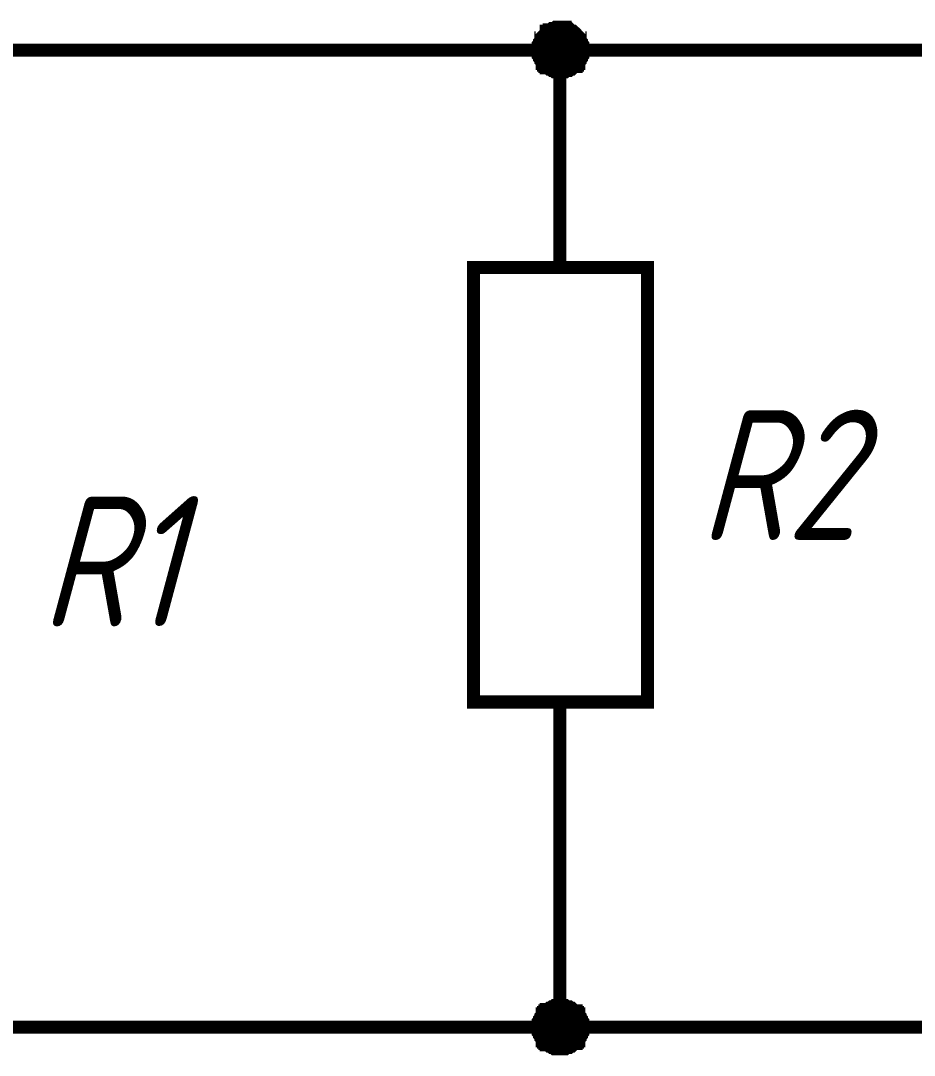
# Model space of a CAD drawing. Header units: millimetres. Extents: x 101 to 942, y 57 to 651.
# Drawn here: x 322.72 to 343.28, y 115.63 to 139.45 of the extents above; entities that cross this region are included whole.
import ezdxf

# ---------------------------------------------------------------- set-up
doc = ezdxf.new("R2010")
doc.units = ezdxf.units.MM
doc.header["$LTSCALE"] = 0.5
doc.layers.add('Sheet', color=255, linetype='Continuous')
doc.styles.add('GOST type A0', font='', dxfattribs={"oblique": 15, "height": 3.5})
doc.styles.get('GOST type A0').set_extended_font_data('GOST type A')

msp = doc.modelspace()

# ---------------------------------------------------------------- linework, layer by layer
at = {"layer": 'Sheet', "color": 7}
for points, const_width in [([(334.63, 138.773), (334.63, 138.804), (334.63, 138.835), (334.63, 138.835), (334.63, 138.866), (334.63, 138.897), (334.661, 138.928), (334.661, 138.959), (334.661, 138.959), (334.692, 138.99), (334.692, 139.021), (334.692, 139.052), (334.723, 139.052), (334.723, 139.083), (334.754, 139.114), (334.754, 139.114), (334.785, 139.146), (334.785, 139.146), (334.816, 139.177), (334.816, 139.208), (334.847, 139.208), (334.878, 139.208), (334.878, 139.239), (334.91, 139.239), (334.941, 139.27), (334.941, 139.27), (334.972, 139.27), (335.003, 139.27), (335.034, 139.301), (335.065, 139.301), (335.065, 139.301), (335.096, 139.301), (335.127, 139.301)], 0.3), ([(334.63, 138.773), (334.63, 138.804), (334.63, 138.835), (334.63, 138.835), (334.63, 138.866), (334.63, 138.897), (334.661, 138.928), (334.661, 138.959), (334.661, 138.959), (334.692, 138.99), (334.692, 139.021), (334.692, 139.052), (334.723, 139.052), (334.723, 139.083), (334.754, 139.114), (334.754, 139.114), (334.785, 139.146), (334.785, 139.146), (334.816, 139.177), (334.816, 139.208), (334.847, 139.208), (334.878, 139.208), (334.878, 139.239), (334.91, 139.239), (334.941, 139.27), (334.941, 139.27), (334.972, 139.27), (335.003, 139.27), (335.034, 139.301), (335.065, 139.301), (335.065, 139.301), (335.096, 139.301), (335.127, 139.301)], 0.3), ([(334.63, 138.773), (334.63, 138.804), (334.63, 138.835), (334.63, 138.835), (334.63, 138.866), (334.63, 138.897), (334.661, 138.928), (334.661, 138.959), (334.661, 138.959), (334.692, 138.99), (334.692, 139.021), (334.692, 139.052), (334.723, 139.052), (334.723, 139.083), (334.754, 139.114), (334.754, 139.114), (334.785, 139.146), (334.785, 139.146), (334.816, 139.177), (334.816, 139.208), (334.847, 139.208), (334.878, 139.208), (334.878, 139.239), (334.91, 139.239), (334.941, 139.27), (334.941, 139.27), (334.972, 139.27), (335.003, 139.27), (335.034, 139.301), (335.065, 139.301), (335.065, 139.301), (335.096, 139.301), (335.127, 139.301)], 0.3), ([(334.63, 138.773), (334.63, 138.804), (334.63, 138.835), (334.63, 138.835), (334.63, 138.866), (334.63, 138.897), (334.661, 138.928), (334.661, 138.959), (334.661, 138.959), (334.692, 138.99), (334.692, 139.021), (334.692, 139.052), (334.723, 139.052), (334.723, 139.083), (334.754, 139.114), (334.754, 139.114), (334.785, 139.146), (334.785, 139.146), (334.816, 139.177), (334.816, 139.208), (334.847, 139.208), (334.878, 139.208), (334.878, 139.239), (334.91, 139.239), (334.941, 139.27), (334.941, 139.27), (334.972, 139.27), (335.003, 139.27), (335.034, 139.301), (335.065, 139.301), (335.065, 139.301), (335.096, 139.301), (335.127, 139.301)], 0.3), ([(334.63, 138.773), (334.63, 138.804), (334.63, 138.835), (334.63, 138.835), (334.63, 138.866), (334.63, 138.897), (334.661, 138.928), (334.661, 138.959), (334.661, 138.959), (334.692, 138.99), (334.692, 139.021), (334.692, 139.052), (334.723, 139.052), (334.723, 139.083), (334.754, 139.114), (334.754, 139.114), (334.785, 139.146), (334.785, 139.146), (334.816, 139.177), (334.816, 139.208), (334.847, 139.208), (334.878, 139.208), (334.878, 139.239), (334.91, 139.239), (334.941, 139.27), (334.941, 139.27), (334.972, 139.27), (335.003, 139.27), (335.034, 139.301), (335.065, 139.301), (335.065, 139.301), (335.096, 139.301), (335.127, 139.301)], 0.0991), ([(334.63, 138.773), (334.63, 138.804), (334.63, 138.835), (334.63, 138.835), (334.63, 138.866), (334.63, 138.897), (334.661, 138.928), (334.661, 138.959), (334.661, 138.959), (334.692, 138.99), (334.692, 139.021), (334.692, 139.052), (334.723, 139.052), (334.723, 139.083), (334.754, 139.114), (334.754, 139.114), (334.785, 139.146), (334.785, 139.146), (334.816, 139.177), (334.816, 139.208), (334.847, 139.208), (334.878, 139.208), (334.878, 139.239), (334.91, 139.239), (334.941, 139.27), (334.941, 139.27), (334.972, 139.27), (335.003, 139.27), (335.034, 139.301), (335.065, 139.301), (335.065, 139.301), (335.096, 139.301), (335.127, 139.301)], 0.0991), ([(334.63, 138.773), (334.63, 138.804), (334.63, 138.835), (334.63, 138.835), (334.63, 138.866), (334.63, 138.897), (334.661, 138.928), (334.661, 138.959), (334.661, 138.959), (334.692, 138.99), (334.692, 139.021), (334.692, 139.052), (334.723, 139.052), (334.723, 139.083), (334.754, 139.114), (334.754, 139.114), (334.785, 139.146), (334.785, 139.146), (334.816, 139.177), (334.816, 139.208), (334.847, 139.208), (334.878, 139.208), (334.878, 139.239), (334.91, 139.239), (334.941, 139.27), (334.941, 139.27), (334.972, 139.27), (335.003, 139.27), (335.034, 139.301), (335.065, 139.301), (335.065, 139.301), (335.096, 139.301), (335.127, 139.301)], 0.0991), ([(334.63, 138.773), (334.63, 138.804), (334.63, 138.835), (334.63, 138.835), (334.63, 138.866), (334.63, 138.897), (334.661, 138.928), (334.661, 138.959), (334.661, 138.959), (334.692, 138.99), (334.692, 139.021), (334.692, 139.052), (334.723, 139.052), (334.723, 139.083), (334.754, 139.114), (334.754, 139.114), (334.785, 139.146), (334.785, 139.146), (334.816, 139.177), (334.816, 139.208), (334.847, 139.208), (334.878, 139.208), (334.878, 139.239), (334.91, 139.239), (334.941, 139.27), (334.941, 139.27), (334.972, 139.27), (335.003, 139.27), (335.034, 139.301), (335.065, 139.301), (335.065, 139.301), (335.096, 139.301), (335.127, 139.301)], 0.0991), ([(335.127, 139.301), (335.127, 139.301)], 0.3), ([(335.127, 139.301), (335.158, 139.301), (335.189, 139.301), (335.22, 139.301), (335.251, 139.301), (335.251, 139.27), (335.282, 139.27), (335.313, 139.27), (335.344, 139.27), (335.375, 139.239), (335.375, 139.239), (335.406, 139.208), (335.437, 139.208), (335.437, 139.208), (335.469, 139.177), (335.5, 139.146), (335.5, 139.146), (335.531, 139.114), (335.531, 139.114), (335.562, 139.083), (335.562, 139.052), (335.593, 139.052), (335.593, 139.021), (335.593, 138.99), (335.624, 138.959), (335.624, 138.959), (335.624, 138.928), (335.655, 138.897), (335.655, 138.866), (335.655, 138.835), (335.655, 138.835), (335.655, 138.804), (335.655, 138.773)], 0.3), ([(335.127, 139.301), (335.127, 139.301)], 0.3), ([(335.127, 139.301), (335.158, 139.301), (335.189, 139.301), (335.22, 139.301), (335.251, 139.301), (335.251, 139.27), (335.282, 139.27), (335.313, 139.27), (335.344, 139.27), (335.375, 139.239), (335.375, 139.239), (335.406, 139.208), (335.437, 139.208), (335.437, 139.208), (335.469, 139.177), (335.5, 139.146), (335.5, 139.146), (335.531, 139.114), (335.531, 139.114), (335.562, 139.083), (335.562, 139.052), (335.593, 139.052), (335.593, 139.021), (335.593, 138.99), (335.624, 138.959), (335.624, 138.959), (335.624, 138.928), (335.655, 138.897), (335.655, 138.866), (335.655, 138.835), (335.655, 138.835), (335.655, 138.804), (335.655, 138.773)], 0.3), ([(335.127, 139.301), (335.127, 139.301)], 0.3), ([(335.127, 139.301), (335.158, 139.301), (335.189, 139.301), (335.22, 139.301), (335.251, 139.301), (335.251, 139.27), (335.282, 139.27), (335.313, 139.27), (335.344, 139.27), (335.375, 139.239), (335.375, 139.239), (335.406, 139.208), (335.437, 139.208), (335.437, 139.208), (335.469, 139.177), (335.5, 139.146), (335.5, 139.146), (335.531, 139.114), (335.531, 139.114), (335.562, 139.083), (335.562, 139.052), (335.593, 139.052), (335.593, 139.021), (335.593, 138.99), (335.624, 138.959), (335.624, 138.959), (335.624, 138.928), (335.655, 138.897), (335.655, 138.866), (335.655, 138.835), (335.655, 138.835), (335.655, 138.804), (335.655, 138.773)], 0.3), ([(335.127, 139.301), (335.127, 139.301)], 0.3), ([(335.127, 139.301), (335.158, 139.301), (335.189, 139.301), (335.22, 139.301), (335.251, 139.301), (335.251, 139.27), (335.282, 139.27), (335.313, 139.27), (335.344, 139.27), (335.375, 139.239), (335.375, 139.239), (335.406, 139.208), (335.437, 139.208), (335.437, 139.208), (335.469, 139.177), (335.5, 139.146), (335.5, 139.146), (335.531, 139.114), (335.531, 139.114), (335.562, 139.083), (335.562, 139.052), (335.593, 139.052), (335.593, 139.021), (335.593, 138.99), (335.624, 138.959), (335.624, 138.959), (335.624, 138.928), (335.655, 138.897), (335.655, 138.866), (335.655, 138.835), (335.655, 138.835), (335.655, 138.804), (335.655, 138.773)], 0.3), ([(335.127, 139.301), (335.127, 139.301)], 0.0991), ([(335.127, 139.301), (335.158, 139.301), (335.189, 139.301), (335.22, 139.301), (335.251, 139.301), (335.251, 139.27), (335.282, 139.27), (335.313, 139.27), (335.344, 139.27), (335.375, 139.239), (335.375, 139.239), (335.406, 139.208), (335.437, 139.208), (335.437, 139.208), (335.469, 139.177), (335.5, 139.146), (335.5, 139.146), (335.531, 139.114), (335.531, 139.114), (335.562, 139.083), (335.562, 139.052), (335.593, 139.052), (335.593, 139.021), (335.593, 138.99), (335.624, 138.959), (335.624, 138.959), (335.624, 138.928), (335.655, 138.897), (335.655, 138.866), (335.655, 138.835), (335.655, 138.835), (335.655, 138.804), (335.655, 138.773)], 0.0991), ([(335.127, 139.301), (335.127, 139.301)], 0.0991), ([(335.127, 139.301), (335.158, 139.301), (335.189, 139.301), (335.22, 139.301), (335.251, 139.301), (335.251, 139.27), (335.282, 139.27), (335.313, 139.27), (335.344, 139.27), (335.375, 139.239), (335.375, 139.239), (335.406, 139.208), (335.437, 139.208), (335.437, 139.208), (335.469, 139.177), (335.5, 139.146), (335.5, 139.146), (335.531, 139.114), (335.531, 139.114), (335.562, 139.083), (335.562, 139.052), (335.593, 139.052), (335.593, 139.021), (335.593, 138.99), (335.624, 138.959), (335.624, 138.959), (335.624, 138.928), (335.655, 138.897), (335.655, 138.866), (335.655, 138.835), (335.655, 138.835), (335.655, 138.804), (335.655, 138.773)], 0.0991), ([(335.127, 139.301), (335.127, 139.301)], 0.0991), ([(335.127, 139.301), (335.158, 139.301), (335.189, 139.301), (335.22, 139.301), (335.251, 139.301), (335.251, 139.27), (335.282, 139.27), (335.313, 139.27), (335.344, 139.27), (335.375, 139.239), (335.375, 139.239), (335.406, 139.208), (335.437, 139.208), (335.437, 139.208), (335.469, 139.177), (335.5, 139.146), (335.5, 139.146), (335.531, 139.114), (335.531, 139.114), (335.562, 139.083), (335.562, 139.052), (335.593, 139.052), (335.593, 139.021), (335.593, 138.99), (335.624, 138.959), (335.624, 138.959), (335.624, 138.928), (335.655, 138.897), (335.655, 138.866), (335.655, 138.835), (335.655, 138.835), (335.655, 138.804), (335.655, 138.773)], 0.0991), ([(335.127, 139.301), (335.127, 139.301)], 0.0991), ([(335.127, 139.301), (335.158, 139.301), (335.189, 139.301), (335.22, 139.301), (335.251, 139.301), (335.251, 139.27), (335.282, 139.27), (335.313, 139.27), (335.344, 139.27), (335.375, 139.239), (335.375, 139.239), (335.406, 139.208), (335.437, 139.208), (335.437, 139.208), (335.469, 139.177), (335.5, 139.146), (335.5, 139.146), (335.531, 139.114), (335.531, 139.114), (335.562, 139.083), (335.562, 139.052), (335.593, 139.052), (335.593, 139.021), (335.593, 138.99), (335.624, 138.959), (335.624, 138.959), (335.624, 138.928), (335.655, 138.897), (335.655, 138.866), (335.655, 138.835), (335.655, 138.835), (335.655, 138.804), (335.655, 138.773)], 0.0991), ([(310.158, 138.773), (335.127, 138.773), (335.127, 136.287)], 0.3), ([(335.127, 138.276), (335.096, 138.276), (335.065, 138.276), (335.065, 138.276), (335.034, 138.276), (335.003, 138.276), (334.972, 138.307), (334.941, 138.307), (334.941, 138.307), (334.91, 138.338), (334.878, 138.338), (334.878, 138.338), (334.847, 138.369), (334.816, 138.369), (334.816, 138.4), (334.785, 138.4), (334.785, 138.431), (334.754, 138.431), (334.754, 138.462), (334.723, 138.462), (334.723, 138.493), (334.692, 138.524), (334.692, 138.524), (334.692, 138.555), (334.661, 138.586), (334.661, 138.586), (334.661, 138.617), (334.63, 138.648), (334.63, 138.68), (334.63, 138.711), (334.63, 138.711), (334.63, 138.742), (334.63, 138.773)], 0.3), ([(334.63, 138.773), (334.63, 138.773)], 0.3), ([(335.127, 138.276), (335.096, 138.276), (335.065, 138.276), (335.065, 138.276), (335.034, 138.276), (335.003, 138.276), (334.972, 138.307), (334.941, 138.307), (334.941, 138.307), (334.91, 138.338), (334.878, 138.338), (334.878, 138.338), (334.847, 138.369), (334.816, 138.369), (334.816, 138.4), (334.785, 138.4), (334.785, 138.431), (334.754, 138.431), (334.754, 138.462), (334.723, 138.462), (334.723, 138.493), (334.692, 138.524), (334.692, 138.524), (334.692, 138.555), (334.661, 138.586), (334.661, 138.586), (334.661, 138.617), (334.63, 138.648), (334.63, 138.68), (334.63, 138.711), (334.63, 138.711), (334.63, 138.742), (334.63, 138.773)], 0.3), ([(334.63, 138.773), (334.63, 138.773)], 0.3), ([(335.127, 138.276), (335.096, 138.276), (335.065, 138.276), (335.065, 138.276), (335.034, 138.276), (335.003, 138.276), (334.972, 138.307), (334.941, 138.307), (334.941, 138.307), (334.91, 138.338), (334.878, 138.338), (334.878, 138.338), (334.847, 138.369), (334.816, 138.369), (334.816, 138.4), (334.785, 138.4), (334.785, 138.431), (334.754, 138.431), (334.754, 138.462), (334.723, 138.462), (334.723, 138.493), (334.692, 138.524), (334.692, 138.524), (334.692, 138.555), (334.661, 138.586), (334.661, 138.586), (334.661, 138.617), (334.63, 138.648), (334.63, 138.68), (334.63, 138.711), (334.63, 138.711), (334.63, 138.742), (334.63, 138.773)], 0.3), ([(334.63, 138.773), (334.63, 138.773)], 0.3), ([(335.127, 138.276), (335.096, 138.276), (335.065, 138.276), (335.065, 138.276), (335.034, 138.276), (335.003, 138.276), (334.972, 138.307), (334.941, 138.307), (334.941, 138.307), (334.91, 138.338), (334.878, 138.338), (334.878, 138.338), (334.847, 138.369), (334.816, 138.369), (334.816, 138.4), (334.785, 138.4), (334.785, 138.431), (334.754, 138.431), (334.754, 138.462), (334.723, 138.462), (334.723, 138.493), (334.692, 138.524), (334.692, 138.524), (334.692, 138.555), (334.661, 138.586), (334.661, 138.586), (334.661, 138.617), (334.63, 138.648), (334.63, 138.68), (334.63, 138.711), (334.63, 138.711), (334.63, 138.742), (334.63, 138.773)], 0.3), ([(334.63, 138.773), (334.63, 138.773)], 0.3), ([(335.655, 138.773), (335.655, 138.742), (335.655, 138.711), (335.655, 138.711), (335.655, 138.68), (335.655, 138.648), (335.624, 138.617), (335.624, 138.586), (335.624, 138.586), (335.593, 138.555), (335.593, 138.524), (335.593, 138.524), (335.562, 138.493), (335.562, 138.462), (335.531, 138.462), (335.531, 138.431), (335.5, 138.431), (335.5, 138.4), (335.469, 138.4), (335.437, 138.369), (335.437, 138.369), (335.406, 138.338), (335.375, 138.338), (335.375, 138.338), (335.344, 138.307), (335.313, 138.307), (335.282, 138.307), (335.251, 138.276), (335.251, 138.276), (335.22, 138.276), (335.189, 138.276), (335.158, 138.276), (335.127, 138.276)], 0.3), ([(335.127, 138.773), (350.127, 138.773), (350.127, 131.286)], 0.3), ([(335.655, 138.773), (335.655, 138.742), (335.655, 138.711), (335.655, 138.711), (335.655, 138.68), (335.655, 138.648), (335.624, 138.617), (335.624, 138.586), (335.624, 138.586), (335.593, 138.555), (335.593, 138.524), (335.593, 138.524), (335.562, 138.493), (335.562, 138.462), (335.531, 138.462), (335.531, 138.431), (335.5, 138.431), (335.5, 138.4), (335.469, 138.4), (335.437, 138.369), (335.437, 138.369), (335.406, 138.338), (335.375, 138.338), (335.375, 138.338), (335.344, 138.307), (335.313, 138.307), (335.282, 138.307), (335.251, 138.276), (335.251, 138.276), (335.22, 138.276), (335.189, 138.276), (335.158, 138.276), (335.127, 138.276)], 0.3), ([(335.655, 138.773), (335.655, 138.742), (335.655, 138.711), (335.655, 138.711), (335.655, 138.68), (335.655, 138.648), (335.624, 138.617), (335.624, 138.586), (335.624, 138.586), (335.593, 138.555), (335.593, 138.524), (335.593, 138.524), (335.562, 138.493), (335.562, 138.462), (335.531, 138.462), (335.531, 138.431), (335.5, 138.431), (335.5, 138.4), (335.469, 138.4), (335.437, 138.369), (335.437, 138.369), (335.406, 138.338), (335.375, 138.338), (335.375, 138.338), (335.344, 138.307), (335.313, 138.307), (335.282, 138.307), (335.251, 138.276), (335.251, 138.276), (335.22, 138.276), (335.189, 138.276), (335.158, 138.276), (335.127, 138.276)], 0.3), ([(335.655, 138.773), (335.655, 138.742), (335.655, 138.711), (335.655, 138.711), (335.655, 138.68), (335.655, 138.648), (335.624, 138.617), (335.624, 138.586), (335.624, 138.586), (335.593, 138.555), (335.593, 138.524), (335.593, 138.524), (335.562, 138.493), (335.562, 138.462), (335.531, 138.462), (335.531, 138.431), (335.5, 138.431), (335.5, 138.4), (335.469, 138.4), (335.437, 138.369), (335.437, 138.369), (335.406, 138.338), (335.375, 138.338), (335.375, 138.338), (335.344, 138.307), (335.313, 138.307), (335.282, 138.307), (335.251, 138.276), (335.251, 138.276), (335.22, 138.276), (335.189, 138.276), (335.158, 138.276), (335.127, 138.276)], 0.3), ([(335.655, 138.773), (335.655, 138.773), (335.655, 138.773), (335.655, 138.773), (335.655, 138.773), (335.655, 138.773), (335.655, 138.773), (335.655, 138.773), (335.655, 138.773), (335.655, 138.773), (335.655, 138.773), (335.655, 138.773), (335.655, 138.773), (335.655, 138.773), (335.655, 138.773), (335.655, 138.773), (335.655, 138.773), (335.655, 138.773), (335.655, 138.773), (335.655, 138.773), (335.655, 138.773), (335.655, 138.773), (335.655, 138.773), (335.655, 138.773), (335.655, 138.773), (335.655, 138.773), (335.655, 138.773), (335.655, 138.773), (335.655, 138.773), (335.655, 138.773), (335.655, 138.773), (335.655, 138.773), (335.655, 138.773)], 0.3), ([(335.655, 138.773), (335.655, 138.773)], 0.3), ([(335.655, 138.773), (335.655, 138.773), (335.655, 138.773), (335.655, 138.773), (335.655, 138.773), (335.655, 138.773), (335.655, 138.773), (335.655, 138.773), (335.655, 138.773), (335.655, 138.773), (335.655, 138.773), (335.655, 138.773), (335.655, 138.773), (335.655, 138.773), (335.655, 138.773), (335.655, 138.773), (335.655, 138.773), (335.655, 138.773), (335.655, 138.773), (335.655, 138.773), (335.655, 138.773), (335.655, 138.773), (335.655, 138.773), (335.655, 138.773), (335.655, 138.773), (335.655, 138.773), (335.655, 138.773), (335.655, 138.773), (335.655, 138.773), (335.655, 138.773), (335.655, 138.773), (335.655, 138.773), (335.655, 138.773)], 0.3), ([(335.655, 138.773), (335.655, 138.773)], 0.3), ([(335.655, 138.773), (335.655, 138.773), (335.655, 138.773), (335.655, 138.773), (335.655, 138.773), (335.655, 138.773), (335.655, 138.773), (335.655, 138.773), (335.655, 138.773), (335.655, 138.773), (335.655, 138.773), (335.655, 138.773), (335.655, 138.773), (335.655, 138.773), (335.655, 138.773), (335.655, 138.773), (335.655, 138.773), (335.655, 138.773), (335.655, 138.773), (335.655, 138.773), (335.655, 138.773), (335.655, 138.773), (335.655, 138.773), (335.655, 138.773), (335.655, 138.773), (335.655, 138.773), (335.655, 138.773), (335.655, 138.773), (335.655, 138.773), (335.655, 138.773), (335.655, 138.773), (335.655, 138.773), (335.655, 138.773)], 0.3), ([(335.655, 138.773), (335.655, 138.773)], 0.3), ([(335.655, 138.773), (335.655, 138.773), (335.655, 138.773), (335.655, 138.773), (335.655, 138.773), (335.655, 138.773), (335.655, 138.773), (335.655, 138.773), (335.655, 138.773), (335.655, 138.773), (335.655, 138.773), (335.655, 138.773), (335.655, 138.773), (335.655, 138.773), (335.655, 138.773), (335.655, 138.773), (335.655, 138.773), (335.655, 138.773), (335.655, 138.773), (335.655, 138.773), (335.655, 138.773), (335.655, 138.773), (335.655, 138.773), (335.655, 138.773), (335.655, 138.773), (335.655, 138.773), (335.655, 138.773), (335.655, 138.773), (335.655, 138.773), (335.655, 138.773), (335.655, 138.773), (335.655, 138.773), (335.655, 138.773)], 0.3), ([(335.655, 138.773), (335.655, 138.773)], 0.3), ([(335.127, 138.276), (335.096, 138.276), (335.065, 138.276), (335.065, 138.276), (335.034, 138.276), (335.003, 138.276), (334.972, 138.307), (334.941, 138.307), (334.941, 138.307), (334.91, 138.338), (334.878, 138.338), (334.878, 138.338), (334.847, 138.369), (334.816, 138.369), (334.816, 138.4), (334.785, 138.4), (334.785, 138.431), (334.754, 138.431), (334.754, 138.462), (334.723, 138.462), (334.723, 138.493), (334.692, 138.524), (334.692, 138.524), (334.692, 138.555), (334.661, 138.586), (334.661, 138.586), (334.661, 138.617), (334.63, 138.648), (334.63, 138.68), (334.63, 138.711), (334.63, 138.711), (334.63, 138.742), (334.63, 138.773)], 0.0991), ([(334.63, 138.773), (334.63, 138.773)], 0.0991), ([(335.127, 138.276), (335.096, 138.276), (335.065, 138.276), (335.065, 138.276), (335.034, 138.276), (335.003, 138.276), (334.972, 138.307), (334.941, 138.307), (334.941, 138.307), (334.91, 138.338), (334.878, 138.338), (334.878, 138.338), (334.847, 138.369), (334.816, 138.369), (334.816, 138.4), (334.785, 138.4), (334.785, 138.431), (334.754, 138.431), (334.754, 138.462), (334.723, 138.462), (334.723, 138.493), (334.692, 138.524), (334.692, 138.524), (334.692, 138.555), (334.661, 138.586), (334.661, 138.586), (334.661, 138.617), (334.63, 138.648), (334.63, 138.68), (334.63, 138.711), (334.63, 138.711), (334.63, 138.742), (334.63, 138.773)], 0.0991), ([(334.63, 138.773), (334.63, 138.773)], 0.0991), ([(335.127, 138.276), (335.096, 138.276), (335.065, 138.276), (335.065, 138.276), (335.034, 138.276), (335.003, 138.276), (334.972, 138.307), (334.941, 138.307), (334.941, 138.307), (334.91, 138.338), (334.878, 138.338), (334.878, 138.338), (334.847, 138.369), (334.816, 138.369), (334.816, 138.4), (334.785, 138.4), (334.785, 138.431), (334.754, 138.431), (334.754, 138.462), (334.723, 138.462), (334.723, 138.493), (334.692, 138.524), (334.692, 138.524), (334.692, 138.555), (334.661, 138.586), (334.661, 138.586), (334.661, 138.617), (334.63, 138.648), (334.63, 138.68), (334.63, 138.711), (334.63, 138.711), (334.63, 138.742), (334.63, 138.773)], 0.0991), ([(334.63, 138.773), (334.63, 138.773)], 0.0991), ([(335.127, 138.276), (335.096, 138.276), (335.065, 138.276), (335.065, 138.276), (335.034, 138.276), (335.003, 138.276), (334.972, 138.307), (334.941, 138.307), (334.941, 138.307), (334.91, 138.338), (334.878, 138.338), (334.878, 138.338), (334.847, 138.369), (334.816, 138.369), (334.816, 138.4), (334.785, 138.4), (334.785, 138.431), (334.754, 138.431), (334.754, 138.462), (334.723, 138.462), (334.723, 138.493), (334.692, 138.524), (334.692, 138.524), (334.692, 138.555), (334.661, 138.586), (334.661, 138.586), (334.661, 138.617), (334.63, 138.648), (334.63, 138.68), (334.63, 138.711), (334.63, 138.711), (334.63, 138.742), (334.63, 138.773)], 0.0991), ([(334.63, 138.773), (334.63, 138.773)], 0.0991), ([(335.655, 138.773), (335.655, 138.742), (335.655, 138.711), (335.655, 138.711), (335.655, 138.68), (335.655, 138.648), (335.624, 138.617), (335.624, 138.586), (335.624, 138.586), (335.593, 138.555), (335.593, 138.524), (335.593, 138.524), (335.562, 138.493), (335.562, 138.462), (335.531, 138.462), (335.531, 138.431), (335.5, 138.431), (335.5, 138.4), (335.469, 138.4), (335.437, 138.369), (335.437, 138.369), (335.406, 138.338), (335.375, 138.338), (335.375, 138.338), (335.344, 138.307), (335.313, 138.307), (335.282, 138.307), (335.251, 138.276), (335.251, 138.276), (335.22, 138.276), (335.189, 138.276), (335.158, 138.276), (335.127, 138.276)], 0.0991), ([(335.655, 138.773), (335.655, 138.742), (335.655, 138.711), (335.655, 138.711), (335.655, 138.68), (335.655, 138.648), (335.624, 138.617), (335.624, 138.586), (335.624, 138.586), (335.593, 138.555), (335.593, 138.524), (335.593, 138.524), (335.562, 138.493), (335.562, 138.462), (335.531, 138.462), (335.531, 138.431), (335.5, 138.431), (335.5, 138.4), (335.469, 138.4), (335.437, 138.369), (335.437, 138.369), (335.406, 138.338), (335.375, 138.338), (335.375, 138.338), (335.344, 138.307), (335.313, 138.307), (335.282, 138.307), (335.251, 138.276), (335.251, 138.276), (335.22, 138.276), (335.189, 138.276), (335.158, 138.276), (335.127, 138.276)], 0.0991), ([(335.655, 138.773), (335.655, 138.742), (335.655, 138.711), (335.655, 138.711), (335.655, 138.68), (335.655, 138.648), (335.624, 138.617), (335.624, 138.586), (335.624, 138.586), (335.593, 138.555), (335.593, 138.524), (335.593, 138.524), (335.562, 138.493), (335.562, 138.462), (335.531, 138.462), (335.531, 138.431), (335.5, 138.431), (335.5, 138.4), (335.469, 138.4), (335.437, 138.369), (335.437, 138.369), (335.406, 138.338), (335.375, 138.338), (335.375, 138.338), (335.344, 138.307), (335.313, 138.307), (335.282, 138.307), (335.251, 138.276), (335.251, 138.276), (335.22, 138.276), (335.189, 138.276), (335.158, 138.276), (335.127, 138.276)], 0.0991), ([(335.655, 138.773), (335.655, 138.742), (335.655, 138.711), (335.655, 138.711), (335.655, 138.68), (335.655, 138.648), (335.624, 138.617), (335.624, 138.586), (335.624, 138.586), (335.593, 138.555), (335.593, 138.524), (335.593, 138.524), (335.562, 138.493), (335.562, 138.462), (335.531, 138.462), (335.531, 138.431), (335.5, 138.431), (335.5, 138.4), (335.469, 138.4), (335.437, 138.369), (335.437, 138.369), (335.406, 138.338), (335.375, 138.338), (335.375, 138.338), (335.344, 138.307), (335.313, 138.307), (335.282, 138.307), (335.251, 138.276), (335.251, 138.276), (335.22, 138.276), (335.189, 138.276), (335.158, 138.276), (335.127, 138.276)], 0.0991), ([(335.655, 138.773), (335.655, 138.773), (335.655, 138.773), (335.655, 138.773), (335.655, 138.773), (335.655, 138.773), (335.655, 138.773), (335.655, 138.773), (335.655, 138.773), (335.655, 138.773), (335.655, 138.773), (335.655, 138.773), (335.655, 138.773), (335.655, 138.773), (335.655, 138.773), (335.655, 138.773), (335.655, 138.773), (335.655, 138.773), (335.655, 138.773), (335.655, 138.773), (335.655, 138.773), (335.655, 138.773), (335.655, 138.773), (335.655, 138.773), (335.655, 138.773), (335.655, 138.773), (335.655, 138.773), (335.655, 138.773), (335.655, 138.773), (335.655, 138.773), (335.655, 138.773), (335.655, 138.773), (335.655, 138.773)], 0.0991), ([(335.655, 138.773), (335.655, 138.773)], 0.0991), ([(335.655, 138.773), (335.655, 138.773), (335.655, 138.773), (335.655, 138.773), (335.655, 138.773), (335.655, 138.773), (335.655, 138.773), (335.655, 138.773), (335.655, 138.773), (335.655, 138.773), (335.655, 138.773), (335.655, 138.773), (335.655, 138.773), (335.655, 138.773), (335.655, 138.773), (335.655, 138.773), (335.655, 138.773), (335.655, 138.773), (335.655, 138.773), (335.655, 138.773), (335.655, 138.773), (335.655, 138.773), (335.655, 138.773), (335.655, 138.773), (335.655, 138.773), (335.655, 138.773), (335.655, 138.773), (335.655, 138.773), (335.655, 138.773), (335.655, 138.773), (335.655, 138.773), (335.655, 138.773), (335.655, 138.773)], 0.0991), ([(335.655, 138.773), (335.655, 138.773)], 0.0991), ([(335.655, 138.773), (335.655, 138.773), (335.655, 138.773), (335.655, 138.773), (335.655, 138.773), (335.655, 138.773), (335.655, 138.773), (335.655, 138.773), (335.655, 138.773), (335.655, 138.773), (335.655, 138.773), (335.655, 138.773), (335.655, 138.773), (335.655, 138.773), (335.655, 138.773), (335.655, 138.773), (335.655, 138.773), (335.655, 138.773), (335.655, 138.773), (335.655, 138.773), (335.655, 138.773), (335.655, 138.773), (335.655, 138.773), (335.655, 138.773), (335.655, 138.773), (335.655, 138.773), (335.655, 138.773), (335.655, 138.773), (335.655, 138.773), (335.655, 138.773), (335.655, 138.773), (335.655, 138.773), (335.655, 138.773)], 0.0991), ([(335.655, 138.773), (335.655, 138.773)], 0.0991), ([(335.655, 138.773), (335.655, 138.773), (335.655, 138.773), (335.655, 138.773), (335.655, 138.773), (335.655, 138.773), (335.655, 138.773), (335.655, 138.773), (335.655, 138.773), (335.655, 138.773), (335.655, 138.773), (335.655, 138.773), (335.655, 138.773), (335.655, 138.773), (335.655, 138.773), (335.655, 138.773), (335.655, 138.773), (335.655, 138.773), (335.655, 138.773), (335.655, 138.773), (335.655, 138.773), (335.655, 138.773), (335.655, 138.773), (335.655, 138.773), (335.655, 138.773), (335.655, 138.773), (335.655, 138.773), (335.655, 138.773), (335.655, 138.773), (335.655, 138.773), (335.655, 138.773), (335.655, 138.773), (335.655, 138.773)], 0.0991), ([(335.655, 138.773), (335.655, 138.773)], 0.0991), ([(335.127, 133.771), (335.127, 136.287)], 0.3), ([(335.127, 123.767), (335.127, 121.282)], 0.3), ([(335.127, 116.28), (350.127, 116.28), (350.127, 123.767)], 0.3), ([(320.158, 116.28), (335.127, 116.28), (335.127, 121.282)], 0.3), ([(334.63, 116.28), (334.63, 116.311), (334.63, 116.342), (334.63, 116.342), (334.63, 116.373), (334.63, 116.405), (334.661, 116.436), (334.661, 116.467), (334.661, 116.467), (334.692, 116.498), (334.692, 116.529), (334.692, 116.529), (334.723, 116.56), (334.723, 116.591), (334.754, 116.591), (334.754, 116.622), (334.785, 116.622), (334.785, 116.653), (334.816, 116.653), (334.816, 116.684), (334.847, 116.684), (334.878, 116.715), (334.878, 116.715), (334.91, 116.715), (334.941, 116.746), (334.941, 116.746), (334.972, 116.746), (335.003, 116.777), (335.034, 116.777), (335.065, 116.777), (335.065, 116.777), (335.096, 116.777), (335.127, 116.777)], 0.3), ([(334.63, 116.28), (334.63, 116.311), (334.63, 116.342), (334.63, 116.342), (334.63, 116.373), (334.63, 116.405), (334.661, 116.436), (334.661, 116.467), (334.661, 116.467), (334.692, 116.498), (334.692, 116.529), (334.692, 116.529), (334.723, 116.56), (334.723, 116.591), (334.754, 116.591), (334.754, 116.622), (334.785, 116.622), (334.785, 116.653), (334.816, 116.653), (334.816, 116.684), (334.847, 116.684), (334.878, 116.715), (334.878, 116.715), (334.91, 116.715), (334.941, 116.746), (334.941, 116.746), (334.972, 116.746), (335.003, 116.777), (335.034, 116.777), (335.065, 116.777), (335.065, 116.777), (335.096, 116.777), (335.127, 116.777)], 0.3), ([(334.63, 116.28), (334.63, 116.311), (334.63, 116.342), (334.63, 116.342), (334.63, 116.373), (334.63, 116.405), (334.661, 116.436), (334.661, 116.467), (334.661, 116.467), (334.692, 116.498), (334.692, 116.529), (334.692, 116.529), (334.723, 116.56), (334.723, 116.591), (334.754, 116.591), (334.754, 116.622), (334.785, 116.622), (334.785, 116.653), (334.816, 116.653), (334.816, 116.684), (334.847, 116.684), (334.878, 116.715), (334.878, 116.715), (334.91, 116.715), (334.941, 116.746), (334.941, 116.746), (334.972, 116.746), (335.003, 116.777), (335.034, 116.777), (335.065, 116.777), (335.065, 116.777), (335.096, 116.777), (335.127, 116.777)], 0.3), ([(334.63, 116.28), (334.63, 116.311), (334.63, 116.342), (334.63, 116.342), (334.63, 116.373), (334.63, 116.405), (334.661, 116.436), (334.661, 116.467), (334.661, 116.467), (334.692, 116.498), (334.692, 116.529), (334.692, 116.529), (334.723, 116.56), (334.723, 116.591), (334.754, 116.591), (334.754, 116.622), (334.785, 116.622), (334.785, 116.653), (334.816, 116.653), (334.816, 116.684), (334.847, 116.684), (334.878, 116.715), (334.878, 116.715), (334.91, 116.715), (334.941, 116.746), (334.941, 116.746), (334.972, 116.746), (335.003, 116.777), (335.034, 116.777), (335.065, 116.777), (335.065, 116.777), (335.096, 116.777), (335.127, 116.777)], 0.3), ([(334.63, 116.28), (334.63, 116.311), (334.63, 116.342), (334.63, 116.342), (334.63, 116.373), (334.63, 116.405), (334.661, 116.436), (334.661, 116.467), (334.661, 116.467), (334.692, 116.498), (334.692, 116.529), (334.692, 116.529), (334.723, 116.56), (334.723, 116.591), (334.754, 116.591), (334.754, 116.622), (334.785, 116.622), (334.785, 116.653), (334.816, 116.653), (334.816, 116.684), (334.847, 116.684), (334.878, 116.715), (334.878, 116.715), (334.91, 116.715), (334.941, 116.746), (334.941, 116.746), (334.972, 116.746), (335.003, 116.777), (335.034, 116.777), (335.065, 116.777), (335.065, 116.777), (335.096, 116.777), (335.127, 116.777)], 0.0991), ([(334.63, 116.28), (334.63, 116.311), (334.63, 116.342), (334.63, 116.342), (334.63, 116.373), (334.63, 116.405), (334.661, 116.436), (334.661, 116.467), (334.661, 116.467), (334.692, 116.498), (334.692, 116.529), (334.692, 116.529), (334.723, 116.56), (334.723, 116.591), (334.754, 116.591), (334.754, 116.622), (334.785, 116.622), (334.785, 116.653), (334.816, 116.653), (334.816, 116.684), (334.847, 116.684), (334.878, 116.715), (334.878, 116.715), (334.91, 116.715), (334.941, 116.746), (334.941, 116.746), (334.972, 116.746), (335.003, 116.777), (335.034, 116.777), (335.065, 116.777), (335.065, 116.777), (335.096, 116.777), (335.127, 116.777)], 0.0991), ([(334.63, 116.28), (334.63, 116.311), (334.63, 116.342), (334.63, 116.342), (334.63, 116.373), (334.63, 116.405), (334.661, 116.436), (334.661, 116.467), (334.661, 116.467), (334.692, 116.498), (334.692, 116.529), (334.692, 116.529), (334.723, 116.56), (334.723, 116.591), (334.754, 116.591), (334.754, 116.622), (334.785, 116.622), (334.785, 116.653), (334.816, 116.653), (334.816, 116.684), (334.847, 116.684), (334.878, 116.715), (334.878, 116.715), (334.91, 116.715), (334.941, 116.746), (334.941, 116.746), (334.972, 116.746), (335.003, 116.777), (335.034, 116.777), (335.065, 116.777), (335.065, 116.777), (335.096, 116.777), (335.127, 116.777)], 0.0991), ([(334.63, 116.28), (334.63, 116.311), (334.63, 116.342), (334.63, 116.342), (334.63, 116.373), (334.63, 116.405), (334.661, 116.436), (334.661, 116.467), (334.661, 116.467), (334.692, 116.498), (334.692, 116.529), (334.692, 116.529), (334.723, 116.56), (334.723, 116.591), (334.754, 116.591), (334.754, 116.622), (334.785, 116.622), (334.785, 116.653), (334.816, 116.653), (334.816, 116.684), (334.847, 116.684), (334.878, 116.715), (334.878, 116.715), (334.91, 116.715), (334.941, 116.746), (334.941, 116.746), (334.972, 116.746), (335.003, 116.777), (335.034, 116.777), (335.065, 116.777), (335.065, 116.777), (335.096, 116.777), (335.127, 116.777)], 0.0991), ([(335.127, 116.777), (335.127, 116.777)], 0.3), ([(335.127, 116.777), (335.158, 116.777), (335.189, 116.777), (335.22, 116.777), (335.251, 116.777), (335.251, 116.777), (335.282, 116.746), (335.313, 116.746), (335.344, 116.746), (335.375, 116.715), (335.375, 116.715), (335.406, 116.715), (335.437, 116.684), (335.437, 116.684), (335.469, 116.653), (335.5, 116.653), (335.5, 116.622), (335.531, 116.622), (335.531, 116.591), (335.562, 116.591), (335.562, 116.56), (335.593, 116.529), (335.593, 116.529), (335.593, 116.498), (335.624, 116.467), (335.624, 116.467), (335.624, 116.436), (335.655, 116.405), (335.655, 116.373), (335.655, 116.342), (335.655, 116.342), (335.655, 116.311), (335.655, 116.28)], 0.3), ([(335.127, 116.777), (335.127, 116.777)], 0.3), ([(335.127, 116.777), (335.158, 116.777), (335.189, 116.777), (335.22, 116.777), (335.251, 116.777), (335.251, 116.777), (335.282, 116.746), (335.313, 116.746), (335.344, 116.746), (335.375, 116.715), (335.375, 116.715), (335.406, 116.715), (335.437, 116.684), (335.437, 116.684), (335.469, 116.653), (335.5, 116.653), (335.5, 116.622), (335.531, 116.622), (335.531, 116.591), (335.562, 116.591), (335.562, 116.56), (335.593, 116.529), (335.593, 116.529), (335.593, 116.498), (335.624, 116.467), (335.624, 116.467), (335.624, 116.436), (335.655, 116.405), (335.655, 116.373), (335.655, 116.342), (335.655, 116.342), (335.655, 116.311), (335.655, 116.28)], 0.3), ([(335.127, 116.777), (335.127, 116.777)], 0.3), ([(335.127, 116.777), (335.158, 116.777), (335.189, 116.777), (335.22, 116.777), (335.251, 116.777), (335.251, 116.777), (335.282, 116.746), (335.313, 116.746), (335.344, 116.746), (335.375, 116.715), (335.375, 116.715), (335.406, 116.715), (335.437, 116.684), (335.437, 116.684), (335.469, 116.653), (335.5, 116.653), (335.5, 116.622), (335.531, 116.622), (335.531, 116.591), (335.562, 116.591), (335.562, 116.56), (335.593, 116.529), (335.593, 116.529), (335.593, 116.498), (335.624, 116.467), (335.624, 116.467), (335.624, 116.436), (335.655, 116.405), (335.655, 116.373), (335.655, 116.342), (335.655, 116.342), (335.655, 116.311), (335.655, 116.28)], 0.3), ([(335.127, 116.777), (335.127, 116.777)], 0.3), ([(335.127, 116.777), (335.158, 116.777), (335.189, 116.777), (335.22, 116.777), (335.251, 116.777), (335.251, 116.777), (335.282, 116.746), (335.313, 116.746), (335.344, 116.746), (335.375, 116.715), (335.375, 116.715), (335.406, 116.715), (335.437, 116.684), (335.437, 116.684), (335.469, 116.653), (335.5, 116.653), (335.5, 116.622), (335.531, 116.622), (335.531, 116.591), (335.562, 116.591), (335.562, 116.56), (335.593, 116.529), (335.593, 116.529), (335.593, 116.498), (335.624, 116.467), (335.624, 116.467), (335.624, 116.436), (335.655, 116.405), (335.655, 116.373), (335.655, 116.342), (335.655, 116.342), (335.655, 116.311), (335.655, 116.28)], 0.3), ([(335.127, 116.777), (335.127, 116.777)], 0.0991), ([(335.127, 116.777), (335.158, 116.777), (335.189, 116.777), (335.22, 116.777), (335.251, 116.777), (335.251, 116.777), (335.282, 116.746), (335.313, 116.746), (335.344, 116.746), (335.375, 116.715), (335.375, 116.715), (335.406, 116.715), (335.437, 116.684), (335.437, 116.684), (335.469, 116.653), (335.5, 116.653), (335.5, 116.622), (335.531, 116.622), (335.531, 116.591), (335.562, 116.591), (335.562, 116.56), (335.593, 116.529), (335.593, 116.529), (335.593, 116.498), (335.624, 116.467), (335.624, 116.467), (335.624, 116.436), (335.655, 116.405), (335.655, 116.373), (335.655, 116.342), (335.655, 116.342), (335.655, 116.311), (335.655, 116.28)], 0.0991), ([(335.127, 116.777), (335.127, 116.777)], 0.0991), ([(335.127, 116.777), (335.158, 116.777), (335.189, 116.777), (335.22, 116.777), (335.251, 116.777), (335.251, 116.777), (335.282, 116.746), (335.313, 116.746), (335.344, 116.746), (335.375, 116.715), (335.375, 116.715), (335.406, 116.715), (335.437, 116.684), (335.437, 116.684), (335.469, 116.653), (335.5, 116.653), (335.5, 116.622), (335.531, 116.622), (335.531, 116.591), (335.562, 116.591), (335.562, 116.56), (335.593, 116.529), (335.593, 116.529), (335.593, 116.498), (335.624, 116.467), (335.624, 116.467), (335.624, 116.436), (335.655, 116.405), (335.655, 116.373), (335.655, 116.342), (335.655, 116.342), (335.655, 116.311), (335.655, 116.28)], 0.0991), ([(335.127, 116.777), (335.127, 116.777)], 0.0991), ([(335.127, 116.777), (335.158, 116.777), (335.189, 116.777), (335.22, 116.777), (335.251, 116.777), (335.251, 116.777), (335.282, 116.746), (335.313, 116.746), (335.344, 116.746), (335.375, 116.715), (335.375, 116.715), (335.406, 116.715), (335.437, 116.684), (335.437, 116.684), (335.469, 116.653), (335.5, 116.653), (335.5, 116.622), (335.531, 116.622), (335.531, 116.591), (335.562, 116.591), (335.562, 116.56), (335.593, 116.529), (335.593, 116.529), (335.593, 116.498), (335.624, 116.467), (335.624, 116.467), (335.624, 116.436), (335.655, 116.405), (335.655, 116.373), (335.655, 116.342), (335.655, 116.342), (335.655, 116.311), (335.655, 116.28)], 0.0991), ([(335.127, 116.777), (335.127, 116.777)], 0.0991), ([(335.127, 116.777), (335.158, 116.777), (335.189, 116.777), (335.22, 116.777), (335.251, 116.777), (335.251, 116.777), (335.282, 116.746), (335.313, 116.746), (335.344, 116.746), (335.375, 116.715), (335.375, 116.715), (335.406, 116.715), (335.437, 116.684), (335.437, 116.684), (335.469, 116.653), (335.5, 116.653), (335.5, 116.622), (335.531, 116.622), (335.531, 116.591), (335.562, 116.591), (335.562, 116.56), (335.593, 116.529), (335.593, 116.529), (335.593, 116.498), (335.624, 116.467), (335.624, 116.467), (335.624, 116.436), (335.655, 116.405), (335.655, 116.373), (335.655, 116.342), (335.655, 116.342), (335.655, 116.311), (335.655, 116.28)], 0.0991), ([(335.127, 115.783), (335.096, 115.783), (335.065, 115.783), (335.065, 115.783), (335.034, 115.783), (335.003, 115.783), (334.972, 115.814), (334.941, 115.814), (334.941, 115.814), (334.91, 115.845), (334.878, 115.845), (334.878, 115.845), (334.847, 115.876), (334.816, 115.876), (334.816, 115.907), (334.785, 115.907), (334.785, 115.939), (334.754, 115.939), (334.754, 115.97), (334.723, 115.97), (334.723, 116.001), (334.692, 116.032), (334.692, 116.032), (334.692, 116.063), (334.661, 116.094), (334.661, 116.094), (334.661, 116.125), (334.63, 116.156), (334.63, 116.187), (334.63, 116.218), (334.63, 116.218), (334.63, 116.249), (334.63, 116.28)], 0.3), ([(334.63, 116.28), (334.63, 116.28)], 0.3), ([(335.127, 115.783), (335.096, 115.783), (335.065, 115.783), (335.065, 115.783), (335.034, 115.783), (335.003, 115.783), (334.972, 115.814), (334.941, 115.814), (334.941, 115.814), (334.91, 115.845), (334.878, 115.845), (334.878, 115.845), (334.847, 115.876), (334.816, 115.876), (334.816, 115.907), (334.785, 115.907), (334.785, 115.939), (334.754, 115.939), (334.754, 115.97), (334.723, 115.97), (334.723, 116.001), (334.692, 116.032), (334.692, 116.032), (334.692, 116.063), (334.661, 116.094), (334.661, 116.094), (334.661, 116.125), (334.63, 116.156), (334.63, 116.187), (334.63, 116.218), (334.63, 116.218), (334.63, 116.249), (334.63, 116.28)], 0.3), ([(334.63, 116.28), (334.63, 116.28)], 0.3), ([(335.127, 115.783), (335.096, 115.783), (335.065, 115.783), (335.065, 115.783), (335.034, 115.783), (335.003, 115.783), (334.972, 115.814), (334.941, 115.814), (334.941, 115.814), (334.91, 115.845), (334.878, 115.845), (334.878, 115.845), (334.847, 115.876), (334.816, 115.876), (334.816, 115.907), (334.785, 115.907), (334.785, 115.939), (334.754, 115.939), (334.754, 115.97), (334.723, 115.97), (334.723, 116.001), (334.692, 116.032), (334.692, 116.032), (334.692, 116.063), (334.661, 116.094), (334.661, 116.094), (334.661, 116.125), (334.63, 116.156), (334.63, 116.187), (334.63, 116.218), (334.63, 116.218), (334.63, 116.249), (334.63, 116.28)], 0.3), ([(334.63, 116.28), (334.63, 116.28)], 0.3), ([(335.127, 115.783), (335.096, 115.783), (335.065, 115.783), (335.065, 115.783), (335.034, 115.783), (335.003, 115.783), (334.972, 115.814), (334.941, 115.814), (334.941, 115.814), (334.91, 115.845), (334.878, 115.845), (334.878, 115.845), (334.847, 115.876), (334.816, 115.876), (334.816, 115.907), (334.785, 115.907), (334.785, 115.939), (334.754, 115.939), (334.754, 115.97), (334.723, 115.97), (334.723, 116.001), (334.692, 116.032), (334.692, 116.032), (334.692, 116.063), (334.661, 116.094), (334.661, 116.094), (334.661, 116.125), (334.63, 116.156), (334.63, 116.187), (334.63, 116.218), (334.63, 116.218), (334.63, 116.249), (334.63, 116.28)], 0.3), ([(334.63, 116.28), (334.63, 116.28)], 0.3), ([(335.127, 115.783), (335.096, 115.783), (335.065, 115.783), (335.065, 115.783), (335.034, 115.783), (335.003, 115.783), (334.972, 115.814), (334.941, 115.814), (334.941, 115.814), (334.91, 115.845), (334.878, 115.845), (334.878, 115.845), (334.847, 115.876), (334.816, 115.876), (334.816, 115.907), (334.785, 115.907), (334.785, 115.939), (334.754, 115.939), (334.754, 115.97), (334.723, 115.97), (334.723, 116.001), (334.692, 116.032), (334.692, 116.032), (334.692, 116.063), (334.661, 116.094), (334.661, 116.094), (334.661, 116.125), (334.63, 116.156), (334.63, 116.187), (334.63, 116.218), (334.63, 116.218), (334.63, 116.249), (334.63, 116.28)], 0.0991), ([(334.63, 116.28), (334.63, 116.28)], 0.0991), ([(335.127, 115.783), (335.096, 115.783), (335.065, 115.783), (335.065, 115.783), (335.034, 115.783), (335.003, 115.783), (334.972, 115.814), (334.941, 115.814), (334.941, 115.814), (334.91, 115.845), (334.878, 115.845), (334.878, 115.845), (334.847, 115.876), (334.816, 115.876), (334.816, 115.907), (334.785, 115.907), (334.785, 115.939), (334.754, 115.939), (334.754, 115.97), (334.723, 115.97), (334.723, 116.001), (334.692, 116.032), (334.692, 116.032), (334.692, 116.063), (334.661, 116.094), (334.661, 116.094), (334.661, 116.125), (334.63, 116.156), (334.63, 116.187), (334.63, 116.218), (334.63, 116.218), (334.63, 116.249), (334.63, 116.28)], 0.0991), ([(334.63, 116.28), (334.63, 116.28)], 0.0991), ([(335.127, 115.783), (335.096, 115.783), (335.065, 115.783), (335.065, 115.783), (335.034, 115.783), (335.003, 115.783), (334.972, 115.814), (334.941, 115.814), (334.941, 115.814), (334.91, 115.845), (334.878, 115.845), (334.878, 115.845), (334.847, 115.876), (334.816, 115.876), (334.816, 115.907), (334.785, 115.907), (334.785, 115.939), (334.754, 115.939), (334.754, 115.97), (334.723, 115.97), (334.723, 116.001), (334.692, 116.032), (334.692, 116.032), (334.692, 116.063), (334.661, 116.094), (334.661, 116.094), (334.661, 116.125), (334.63, 116.156), (334.63, 116.187), (334.63, 116.218), (334.63, 116.218), (334.63, 116.249), (334.63, 116.28)], 0.0991), ([(334.63, 116.28), (334.63, 116.28)], 0.0991), ([(335.127, 115.783), (335.096, 115.783), (335.065, 115.783), (335.065, 115.783), (335.034, 115.783), (335.003, 115.783), (334.972, 115.814), (334.941, 115.814), (334.941, 115.814), (334.91, 115.845), (334.878, 115.845), (334.878, 115.845), (334.847, 115.876), (334.816, 115.876), (334.816, 115.907), (334.785, 115.907), (334.785, 115.939), (334.754, 115.939), (334.754, 115.97), (334.723, 115.97), (334.723, 116.001), (334.692, 116.032), (334.692, 116.032), (334.692, 116.063), (334.661, 116.094), (334.661, 116.094), (334.661, 116.125), (334.63, 116.156), (334.63, 116.187), (334.63, 116.218), (334.63, 116.218), (334.63, 116.249), (334.63, 116.28)], 0.0991), ([(334.63, 116.28), (334.63, 116.28)], 0.0991), ([(335.655, 116.28), (335.655, 116.249), (335.655, 116.218), (335.655, 116.218), (335.655, 116.187), (335.655, 116.156), (335.624, 116.125), (335.624, 116.094), (335.624, 116.094), (335.593, 116.063), (335.593, 116.032), (335.593, 116.032), (335.562, 116.001), (335.562, 115.97), (335.531, 115.97), (335.531, 115.939), (335.5, 115.939), (335.5, 115.907), (335.469, 115.907), (335.437, 115.876), (335.437, 115.876), (335.406, 115.845), (335.375, 115.845), (335.375, 115.845), (335.344, 115.814), (335.313, 115.814), (335.282, 115.814), (335.251, 115.783), (335.251, 115.783), (335.22, 115.783), (335.189, 115.783), (335.158, 115.783), (335.127, 115.783)], 0.3), ([(335.655, 116.28), (335.655, 116.249), (335.655, 116.218), (335.655, 116.218), (335.655, 116.187), (335.655, 116.156), (335.624, 116.125), (335.624, 116.094), (335.624, 116.094), (335.593, 116.063), (335.593, 116.032), (335.593, 116.032), (335.562, 116.001), (335.562, 115.97), (335.531, 115.97), (335.531, 115.939), (335.5, 115.939), (335.5, 115.907), (335.469, 115.907), (335.437, 115.876), (335.437, 115.876), (335.406, 115.845), (335.375, 115.845), (335.375, 115.845), (335.344, 115.814), (335.313, 115.814), (335.282, 115.814), (335.251, 115.783), (335.251, 115.783), (335.22, 115.783), (335.189, 115.783), (335.158, 115.783), (335.127, 115.783)], 0.3), ([(335.655, 116.28), (335.655, 116.249), (335.655, 116.218), (335.655, 116.218), (335.655, 116.187), (335.655, 116.156), (335.624, 116.125), (335.624, 116.094), (335.624, 116.094), (335.593, 116.063), (335.593, 116.032), (335.593, 116.032), (335.562, 116.001), (335.562, 115.97), (335.531, 115.97), (335.531, 115.939), (335.5, 115.939), (335.5, 115.907), (335.469, 115.907), (335.437, 115.876), (335.437, 115.876), (335.406, 115.845), (335.375, 115.845), (335.375, 115.845), (335.344, 115.814), (335.313, 115.814), (335.282, 115.814), (335.251, 115.783), (335.251, 115.783), (335.22, 115.783), (335.189, 115.783), (335.158, 115.783), (335.127, 115.783)], 0.3), ([(335.655, 116.28), (335.655, 116.249), (335.655, 116.218), (335.655, 116.218), (335.655, 116.187), (335.655, 116.156), (335.624, 116.125), (335.624, 116.094), (335.624, 116.094), (335.593, 116.063), (335.593, 116.032), (335.593, 116.032), (335.562, 116.001), (335.562, 115.97), (335.531, 115.97), (335.531, 115.939), (335.5, 115.939), (335.5, 115.907), (335.469, 115.907), (335.437, 115.876), (335.437, 115.876), (335.406, 115.845), (335.375, 115.845), (335.375, 115.845), (335.344, 115.814), (335.313, 115.814), (335.282, 115.814), (335.251, 115.783), (335.251, 115.783), (335.22, 115.783), (335.189, 115.783), (335.158, 115.783), (335.127, 115.783)], 0.3), ([(335.655, 116.28), (335.655, 116.249), (335.655, 116.218), (335.655, 116.218), (335.655, 116.187), (335.655, 116.156), (335.624, 116.125), (335.624, 116.094), (335.624, 116.094), (335.593, 116.063), (335.593, 116.032), (335.593, 116.032), (335.562, 116.001), (335.562, 115.97), (335.531, 115.97), (335.531, 115.939), (335.5, 115.939), (335.5, 115.907), (335.469, 115.907), (335.437, 115.876), (335.437, 115.876), (335.406, 115.845), (335.375, 115.845), (335.375, 115.845), (335.344, 115.814), (335.313, 115.814), (335.282, 115.814), (335.251, 115.783), (335.251, 115.783), (335.22, 115.783), (335.189, 115.783), (335.158, 115.783), (335.127, 115.783)], 0.0991), ([(335.655, 116.28), (335.655, 116.249), (335.655, 116.218), (335.655, 116.218), (335.655, 116.187), (335.655, 116.156), (335.624, 116.125), (335.624, 116.094), (335.624, 116.094), (335.593, 116.063), (335.593, 116.032), (335.593, 116.032), (335.562, 116.001), (335.562, 115.97), (335.531, 115.97), (335.531, 115.939), (335.5, 115.939), (335.5, 115.907), (335.469, 115.907), (335.437, 115.876), (335.437, 115.876), (335.406, 115.845), (335.375, 115.845), (335.375, 115.845), (335.344, 115.814), (335.313, 115.814), (335.282, 115.814), (335.251, 115.783), (335.251, 115.783), (335.22, 115.783), (335.189, 115.783), (335.158, 115.783), (335.127, 115.783)], 0.0991), ([(335.655, 116.28), (335.655, 116.249), (335.655, 116.218), (335.655, 116.218), (335.655, 116.187), (335.655, 116.156), (335.624, 116.125), (335.624, 116.094), (335.624, 116.094), (335.593, 116.063), (335.593, 116.032), (335.593, 116.032), (335.562, 116.001), (335.562, 115.97), (335.531, 115.97), (335.531, 115.939), (335.5, 115.939), (335.5, 115.907), (335.469, 115.907), (335.437, 115.876), (335.437, 115.876), (335.406, 115.845), (335.375, 115.845), (335.375, 115.845), (335.344, 115.814), (335.313, 115.814), (335.282, 115.814), (335.251, 115.783), (335.251, 115.783), (335.22, 115.783), (335.189, 115.783), (335.158, 115.783), (335.127, 115.783)], 0.0991), ([(335.655, 116.28), (335.655, 116.249), (335.655, 116.218), (335.655, 116.218), (335.655, 116.187), (335.655, 116.156), (335.624, 116.125), (335.624, 116.094), (335.624, 116.094), (335.593, 116.063), (335.593, 116.032), (335.593, 116.032), (335.562, 116.001), (335.562, 115.97), (335.531, 115.97), (335.531, 115.939), (335.5, 115.939), (335.5, 115.907), (335.469, 115.907), (335.437, 115.876), (335.437, 115.876), (335.406, 115.845), (335.375, 115.845), (335.375, 115.845), (335.344, 115.814), (335.313, 115.814), (335.282, 115.814), (335.251, 115.783), (335.251, 115.783), (335.22, 115.783), (335.189, 115.783), (335.158, 115.783), (335.127, 115.783)], 0.0991), ([(335.655, 116.28), (335.655, 116.28), (335.655, 116.28), (335.655, 116.28), (335.655, 116.28), (335.655, 116.28), (335.655, 116.28), (335.655, 116.28), (335.655, 116.28), (335.655, 116.28), (335.655, 116.28), (335.655, 116.28), (335.655, 116.28), (335.655, 116.28), (335.655, 116.28), (335.655, 116.28), (335.655, 116.28), (335.655, 116.28), (335.655, 116.28), (335.655, 116.28), (335.655, 116.28), (335.655, 116.28), (335.655, 116.28), (335.655, 116.28), (335.655, 116.28), (335.655, 116.28), (335.655, 116.28), (335.655, 116.28), (335.655, 116.28), (335.655, 116.28), (335.655, 116.28), (335.655, 116.28), (335.655, 116.28)], 0.3), ([(335.655, 116.28), (335.655, 116.28)], 0.3), ([(335.655, 116.28), (335.655, 116.28), (335.655, 116.28), (335.655, 116.28), (335.655, 116.28), (335.655, 116.28), (335.655, 116.28), (335.655, 116.28), (335.655, 116.28), (335.655, 116.28), (335.655, 116.28), (335.655, 116.28), (335.655, 116.28), (335.655, 116.28), (335.655, 116.28), (335.655, 116.28), (335.655, 116.28), (335.655, 116.28), (335.655, 116.28), (335.655, 116.28), (335.655, 116.28), (335.655, 116.28), (335.655, 116.28), (335.655, 116.28), (335.655, 116.28), (335.655, 116.28), (335.655, 116.28), (335.655, 116.28), (335.655, 116.28), (335.655, 116.28), (335.655, 116.28), (335.655, 116.28), (335.655, 116.28)], 0.3), ([(335.655, 116.28), (335.655, 116.28)], 0.3), ([(335.655, 116.28), (335.655, 116.28), (335.655, 116.28), (335.655, 116.28), (335.655, 116.28), (335.655, 116.28), (335.655, 116.28), (335.655, 116.28), (335.655, 116.28), (335.655, 116.28), (335.655, 116.28), (335.655, 116.28), (335.655, 116.28), (335.655, 116.28), (335.655, 116.28), (335.655, 116.28), (335.655, 116.28), (335.655, 116.28), (335.655, 116.28), (335.655, 116.28), (335.655, 116.28), (335.655, 116.28), (335.655, 116.28), (335.655, 116.28), (335.655, 116.28), (335.655, 116.28), (335.655, 116.28), (335.655, 116.28), (335.655, 116.28), (335.655, 116.28), (335.655, 116.28), (335.655, 116.28), (335.655, 116.28)], 0.3), ([(335.655, 116.28), (335.655, 116.28)], 0.3), ([(335.655, 116.28), (335.655, 116.28), (335.655, 116.28), (335.655, 116.28), (335.655, 116.28), (335.655, 116.28), (335.655, 116.28), (335.655, 116.28), (335.655, 116.28), (335.655, 116.28), (335.655, 116.28), (335.655, 116.28), (335.655, 116.28), (335.655, 116.28), (335.655, 116.28), (335.655, 116.28), (335.655, 116.28), (335.655, 116.28), (335.655, 116.28), (335.655, 116.28), (335.655, 116.28), (335.655, 116.28), (335.655, 116.28), (335.655, 116.28), (335.655, 116.28), (335.655, 116.28), (335.655, 116.28), (335.655, 116.28), (335.655, 116.28), (335.655, 116.28), (335.655, 116.28), (335.655, 116.28), (335.655, 116.28)], 0.3), ([(335.655, 116.28), (335.655, 116.28)], 0.3), ([(335.655, 116.28), (335.655, 116.28), (335.655, 116.28), (335.655, 116.28), (335.655, 116.28), (335.655, 116.28), (335.655, 116.28), (335.655, 116.28), (335.655, 116.28), (335.655, 116.28), (335.655, 116.28), (335.655, 116.28), (335.655, 116.28), (335.655, 116.28), (335.655, 116.28), (335.655, 116.28), (335.655, 116.28), (335.655, 116.28), (335.655, 116.28), (335.655, 116.28), (335.655, 116.28), (335.655, 116.28), (335.655, 116.28), (335.655, 116.28), (335.655, 116.28), (335.655, 116.28), (335.655, 116.28), (335.655, 116.28), (335.655, 116.28), (335.655, 116.28), (335.655, 116.28), (335.655, 116.28), (335.655, 116.28)], 0.0991), ([(335.655, 116.28), (335.655, 116.28)], 0.0991), ([(335.655, 116.28), (335.655, 116.28), (335.655, 116.28), (335.655, 116.28), (335.655, 116.28), (335.655, 116.28), (335.655, 116.28), (335.655, 116.28), (335.655, 116.28), (335.655, 116.28), (335.655, 116.28), (335.655, 116.28), (335.655, 116.28), (335.655, 116.28), (335.655, 116.28), (335.655, 116.28), (335.655, 116.28), (335.655, 116.28), (335.655, 116.28), (335.655, 116.28), (335.655, 116.28), (335.655, 116.28), (335.655, 116.28), (335.655, 116.28), (335.655, 116.28), (335.655, 116.28), (335.655, 116.28), (335.655, 116.28), (335.655, 116.28), (335.655, 116.28), (335.655, 116.28), (335.655, 116.28), (335.655, 116.28)], 0.0991), ([(335.655, 116.28), (335.655, 116.28)], 0.0991), ([(335.655, 116.28), (335.655, 116.28), (335.655, 116.28), (335.655, 116.28), (335.655, 116.28), (335.655, 116.28), (335.655, 116.28), (335.655, 116.28), (335.655, 116.28), (335.655, 116.28), (335.655, 116.28), (335.655, 116.28), (335.655, 116.28), (335.655, 116.28), (335.655, 116.28), (335.655, 116.28), (335.655, 116.28), (335.655, 116.28), (335.655, 116.28), (335.655, 116.28), (335.655, 116.28), (335.655, 116.28), (335.655, 116.28), (335.655, 116.28), (335.655, 116.28), (335.655, 116.28), (335.655, 116.28), (335.655, 116.28), (335.655, 116.28), (335.655, 116.28), (335.655, 116.28), (335.655, 116.28), (335.655, 116.28)], 0.0991), ([(335.655, 116.28), (335.655, 116.28)], 0.0991), ([(335.655, 116.28), (335.655, 116.28), (335.655, 116.28), (335.655, 116.28), (335.655, 116.28), (335.655, 116.28), (335.655, 116.28), (335.655, 116.28), (335.655, 116.28), (335.655, 116.28), (335.655, 116.28), (335.655, 116.28), (335.655, 116.28), (335.655, 116.28), (335.655, 116.28), (335.655, 116.28), (335.655, 116.28), (335.655, 116.28), (335.655, 116.28), (335.655, 116.28), (335.655, 116.28), (335.655, 116.28), (335.655, 116.28), (335.655, 116.28), (335.655, 116.28), (335.655, 116.28), (335.655, 116.28), (335.655, 116.28), (335.655, 116.28), (335.655, 116.28), (335.655, 116.28), (335.655, 116.28), (335.655, 116.28)], 0.0991), ([(335.655, 116.28), (335.655, 116.28)], 0.0991)]:
    msp.add_lwpolyline(points, dxfattribs=dict(at, const_width=const_width))
at = {"layer": 'Sheet', "color": 7, "const_width": 0.508}
for points in [[(334.809, 138.797, 1), (335.317, 138.797, 1)], [(334.809, 116.297, 1), (335.317, 116.297, 1)]]:
    msp.add_lwpolyline(points, format="xyb", close=True, dxfattribs=at)
at = {"layer": 'Sheet', "color": 7, "const_width": 0.3}
msp.add_lwpolyline([(333.139, 133.771), (337.146, 133.771), (337.146, 123.767), (333.139, 123.767), (333.139, 133.771)], close=True, dxfattribs=at)

# ---------------------------------------------------------------- texts
at = {"layer": 'Sheet', "color": 7, "style": 'GOST type A0', "oblique": 15}
for s, p in [('R2', (338.326, 127.495)), ('R1', (323.17, 125.507))]:
    msp.add_text(s, height=3, dxfattribs=at).set_placement(p)

doc.saveas('drawing.dxf')
